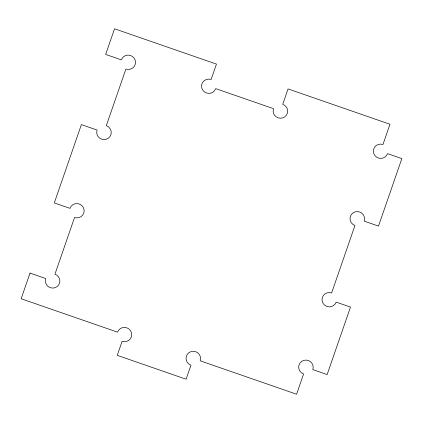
<?xml version="1.0" encoding="UTF-8"?>
<svg xmlns="http://www.w3.org/2000/svg" width="423" height="423" viewBox="0 0 423 423"><rect width="100%" height="100%" fill="white"/><g stroke="black" fill="none" stroke-linecap="round" stroke-linejoin="round"><path stroke-width="0.63" d="M30.022 273.099L21.15 298.749L117.552 332.166A7.286 7.143 20 0 1 126.773 327.804A7.286 7.143 20 0 1 131.326 336.941A7.286 7.143 20 0 1 122.104 341.303L117.25 355.341L186.109 379.209L190.963 365.171A7.286 7.143 20 0 1 186.416 356.034A7.286 7.143 20 0 1 195.638 351.672A7.286 7.143 20 0 1 200.185 360.808L296.592 394.225L303.592 373.98A7.286 7.143 20 0 1 299.045 364.843A7.286 7.143 20 0 1 308.267 360.481A7.286 7.143 20 0 1 312.814 369.617L327.138 374.577L350.487 307.087L336.163 302.122A7.286 7.143 20 0 1 326.942 306.485A7.286 7.143 20 0 1 322.389 297.348A7.286 7.143 20 0 1 331.611 292.986L354.96 225.491A7.286 7.143 20 0 1 350.408 216.354A7.286 7.143 20 0 1 359.629 211.992A7.286 7.143 20 0 1 364.182 221.129L378.5 226.094L401.85 158.599L387.526 153.634A7.286 7.143 20 0 1 378.305 158.001A7.286 7.143 20 0 1 373.758 148.864A7.286 7.143 20 0 1 382.974 144.502L389.98 124.251L288.068 88.925L282.744 104.312A7.286 7.143 20 0 1 287.296 113.449A7.286 7.143 20 0 1 278.075 117.811A7.286 7.143 20 0 1 273.522 108.674L215.682 88.624A7.286 7.143 20 0 1 206.461 92.986A7.286 7.143 20 0 1 201.908 83.854A7.286 7.143 20 0 1 211.13 79.492L216.454 64.1L114.538 28.775L105.665 54.424L121.369 59.865A7.286 7.143 20 0 1 130.591 55.503A7.286 7.143 20 0 1 135.138 64.64A7.286 7.143 20 0 1 125.917 69.002L106.305 125.694A7.286 7.143 20 0 1 110.858 134.831A7.286 7.143 20 0 1 101.636 139.193A7.286 7.143 20 0 1 97.084 130.057L81.385 124.616L54.303 202.908L70.001 208.349A7.286 7.143 20 0 1 79.223 203.986A7.286 7.143 20 0 1 83.775 213.123A7.286 7.143 20 0 1 74.554 217.485L54.942 274.178A7.286 7.143 20 0 1 59.495 283.315A7.286 7.143 20 0 1 50.274 287.677A7.286 7.143 20 0 1 45.721 278.54L30.022 273.099"/></g></svg>
